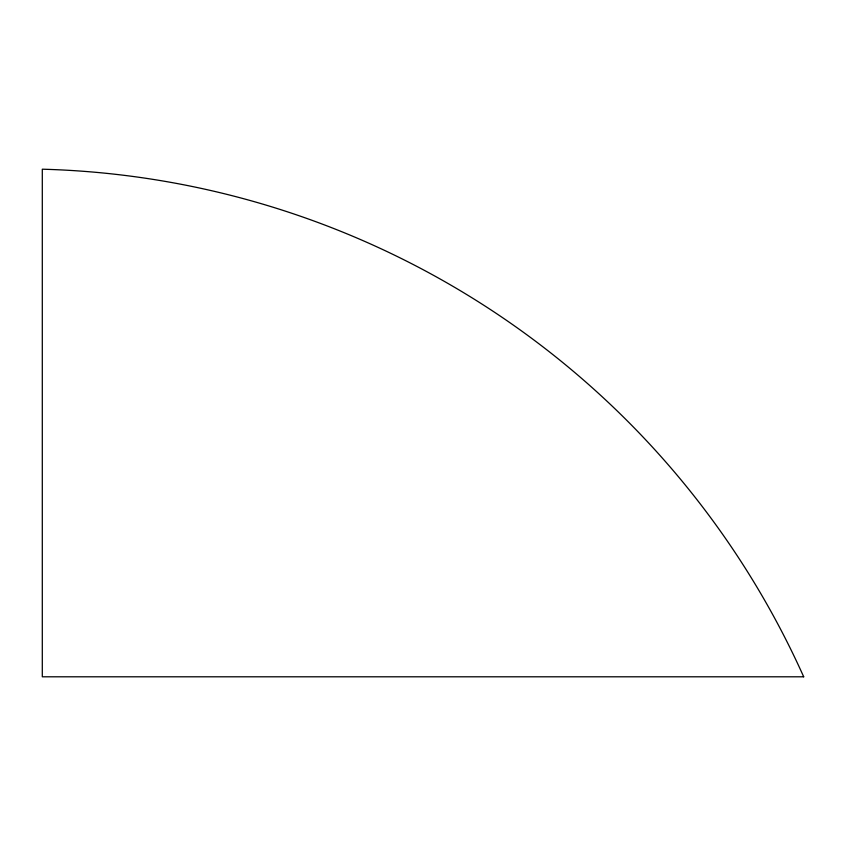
<?xml version="1.0" encoding="UTF-8"?>
<svg xmlns="http://www.w3.org/2000/svg" width="846" height="846" viewBox="0 0 846 846"><rect width="100%" height="100%" fill="white"/><g stroke="black" fill="none" stroke-linecap="round" stroke-linejoin="round"><path stroke-width="1.27" d="M803.7 676.8L42.3 676.8L42.3 169.2A859.948 859.948 0 0 1 803.7 676.8"/></g></svg>
